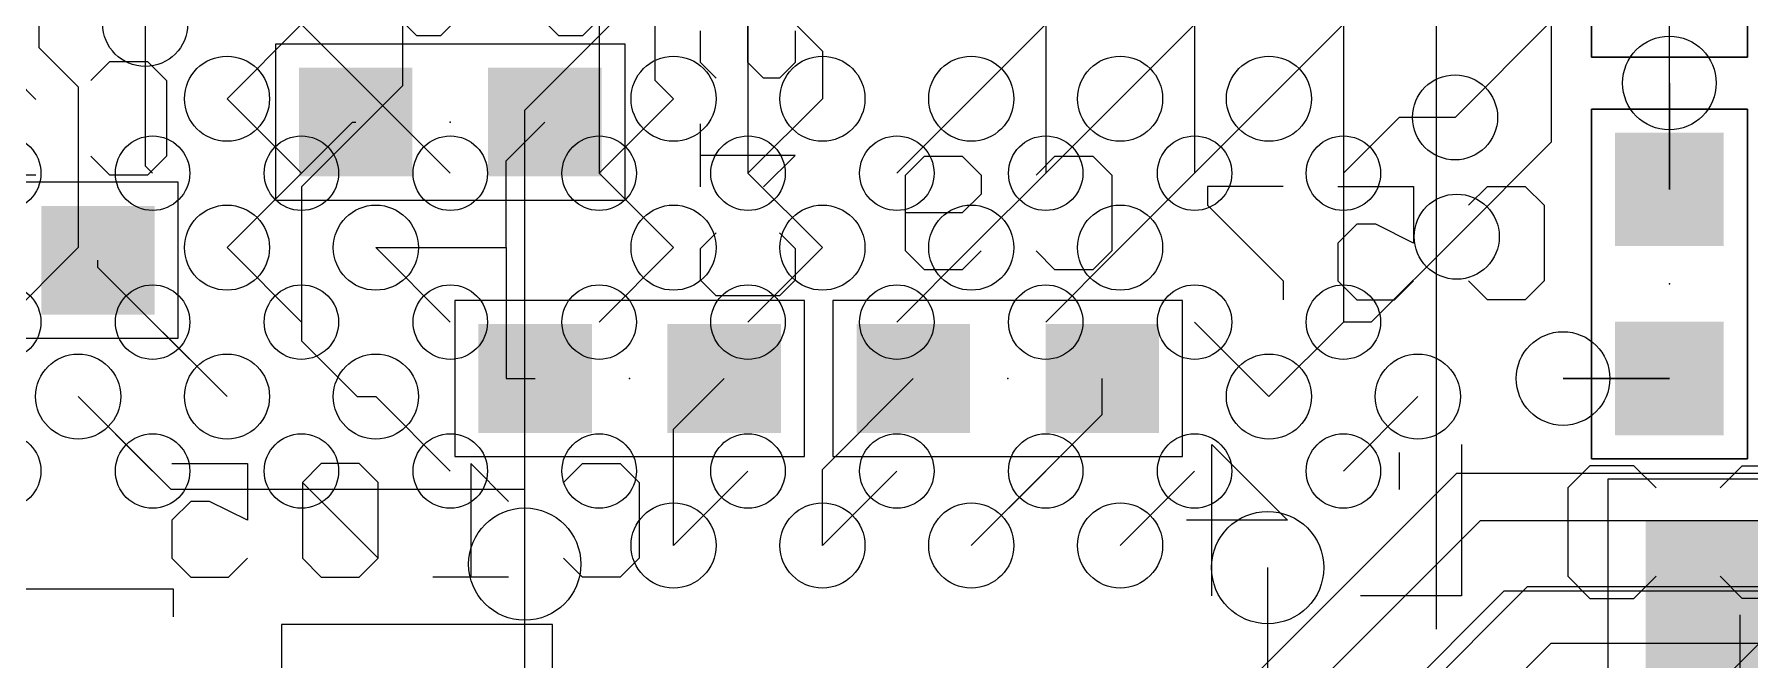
# Model space of a CAD drawing. Extents: x -61 to 136, y 23 to 123.
# Drawn here: x 89.76 to 98.98, y 63.39 to 66.75 of the extents above; entities that cross this region are included whole.
import ezdxf

# ---------------------------------------------------------------- set-up
doc = ezdxf.new("R2010")
doc.units = 0
for name, color, linetype in [('1', 14, 'CONTINUOUS'), ('13', 94, 'CONTINUOUS'), ('14', 94, 'CONTINUOUS'), ('15', 54, 'CONTINUOUS'), ('16', 134, 'CONTINUOUS'), ('18', 94, 'CONTINUOUS'), ('21', 251, 'CONTINUOUS'), ('22', 54, 'CONTINUOUS'), ('23', 251, 'CONTINUOUS'), ('24', 54, 'CONTINUOUS'), ('25', 251, 'CONTINUOUS'), ('26', 54, 'CONTINUOUS'), ('3', 214, 'CONTINUOUS'), ('39', 14, 'CONTINUOUS'), ('4', 214, 'CONTINUOUS'), ('40', 134, 'CONTINUOUS'), ('41', 14, 'CONTINUOUS')]:
    doc.layers.add(name, color=color, linetype=linetype)

# ---------------------------------------------------------------- blocks, each defined once
blk = doc.blocks.new('RECT')
blk.add_solid([(-0.5, -0.5), (0.5, -0.5), (-0.5, 0.5), (0.5, 0.5)])
blk = doc.blocks.new('PIE')
blk.add_circle((0, 0), 0.5)
blk = doc.blocks.new('ROUNDV')
blk.add_circle((0, 0), 0.5)

msp = doc.modelspace()

# ---------------------------------------------------------------- linework, layer by layer
at = {"layer": '1'}
for p, q in [((89.789, 67.437), (89.789, 66.675)), ((90.8, 67.2), (92, 66)), ((98.552, 66.4845), (98.552, 67.056)), ((90.3605, 66.802), (90.3605, 66.0395)), ((89.789, 66.675), (90, 66.464)), ((98.552, 66.4845), (98.552, 65.913)), ((90, 66.464), (90, 65.6)), ((90.8, 66.4), (91.2, 66)), ((93.2, 66.4), (92.8, 66)), ((94, 66.4), (93.6, 66)), ((94.8, 66.4), (94.4, 66)), ((95.6, 66.4), (95.2, 66)), ((96.4, 66.4), (96, 66)), ((97.1, 66.3), (96.8, 66)), ((97.4, 66.3), (97.1, 66.3)), ((90.3605, 66.0395), (90.4, 66)), ((97.409, 65.659), (96.95, 65.2)), ((90, 65.6), (89.6, 65.2)), ((91.2, 65.2), (90.8, 65.6)), ((92, 65.2), (91.6, 65.6)), ((93.2, 65.6), (92.8, 65.2)), ((94, 65.6), (93.6, 65.2)), ((94.8, 65.6), (94.4, 65.2)), ((95.6, 65.6), (95.2, 65.2)), ((90.4, 65.2), (90.8, 64.8)), ((96.4, 64.8), (96, 65.2)), ((96.95, 65.2), (96.8, 65.2)), ((97.9805, 64.897), (98.552, 64.897)), ((90, 64.8), (90.4, 64.4)), ((91.6, 64.8), (92, 64.4)), ((96.8, 64.4), (97.2, 64.8)), ((93.6, 64.4), (93.2, 64)), ((94.4, 64.4), (94, 64)), ((95.2, 64.4), (94.8, 64)), ((96, 64.4), (95.6, 64)), ((92.4, 62.23), (92.4, 63.9)), ((96.393, 62.738), (96.393, 63.881))]:
    msp.add_line(p, q, dxfattribs=at)
at = {"layer": '13'}
for p, q in [((92.8, 71.411), (92.8, 66)), ((93.1, 68.208), (93.1, 66.5)), ((93.853, 66.802), (94, 66.655)), ((95.2, 66.8), (94.8, 66.4)), ((94, 66.655), (94, 66.4)), ((93.1, 66.5), (93.2, 66.4)), ((92.8, 66), (93.2, 65.6)), ((96.52, 63.119), (97.536, 64.135)), ((97.536, 64.135), (101.981, 64.135)), ((97.663, 63.754), (96.647, 62.738)), ((102.108, 63.754), (97.663, 63.754))]:
    msp.add_line(p, q, dxfattribs=at)
at = {"layer": '14'}
for p, q in [((97.917, 74.983), (97.917, 66.167)), ((95.2, 66.979), (95.2, 66)), ((97.917, 66.167), (97.409, 65.659)), ((95.2, 66), (94.8, 65.6))]:
    msp.add_line(p, q, dxfattribs=at)
at = {"layer": '15'}
msp.add_line((97.282, 61.722), (99.187, 63.627), dxfattribs=at)
at = {"layer": '16'}
for p, q in [((96.8, 67.6), (95.6, 66.4)), ((98.552, 66.4845), (98.552, 67.056)), ((96.901, 66.901), (96.4, 66.4)), ((97.917, 66.817), (97.4, 66.3)), ((98.552, 65.913), (98.552, 66.4845)), ((90.8, 65.6), (91.475, 66.275)), ((91.475, 66.275), (91.492, 66.275)), ((92.3, 66.067), (92.508, 66.275)), ((92.3, 65.6), (92.3, 66.067)), ((91.6, 65.6), (92.3, 65.6)), ((92.3, 65.6), (92.3, 64.897)), ((90.1065, 65.4935), (90.1065, 65.532)), ((90.8, 64.8), (90.1065, 65.4935)), ((92.3, 64.897), (92.456, 64.897)), ((93.2, 64.625), (93.472, 64.897)), ((94, 64.409), (94.488, 64.897)), ((95.504, 64.704), (95.504, 64.897)), ((98.552, 64.897), (97.9805, 64.897)), ((94.8, 64), (95.504, 64.704)), ((93.2, 64), (93.2, 64.625)), ((94, 64), (94, 64.409)), ((98.933, 62.103), (98.933, 63.627))]:
    msp.add_line(p, q, dxfattribs=at)
at = {"layer": '21'}
msp.add_line((97.3, 63.55), (97.3, 72.3), dxfattribs=at)
at = {"layer": '22'}
for p, q in [((85.511, 63.7665), (90.511, 63.7665)), ((90.511, 63.7665), (90.511, 63.6165))]:
    msp.add_line(p, q, dxfattribs=at)
at = {"layer": '23'}
msp.add_point((98.552, 65.405), dxfattribs=at)
at = {"layer": '24'}
for p in [(92, 66.275), (98.552, 65.405), (92.964, 64.897), (94.996, 64.897)]:
    msp.add_point(p, dxfattribs=at)
at = {"layer": '25'}
for p, q in [((98.1245, 64.4277), (98.0059, 64.3091)), ((98.3618, 64.4277), (98.1245, 64.4277)), ((98.4804, 64.3091), (98.3618, 64.4277)), ((98.8245, 64.3091), (98.9431, 64.4277)), ((98.9431, 64.4277), (99.1804, 64.4277)), ((98.0059, 64.3091), (98.0059, 63.8345)), ((98.0059, 63.8345), (98.1245, 63.7159)), ((98.3618, 63.7159), (98.4804, 63.8345)), ((98.9431, 63.7159), (98.8245, 63.8345)), ((98.1245, 63.7159), (98.3618, 63.7159)), ((99.1804, 63.7159), (98.9431, 63.7159))]:
    msp.add_line(p, q, dxfattribs=at)
at = {"layer": '26'}
for p, q in [((93.5992, 66.5956), (93.5992, 66.8499)), ((93.345, 66.5956), (93.345, 66.7651)), ((93.8534, 66.7651), (93.8534, 66.5956)), ((89.7732, 66.3959), (89.5698, 66.5993)), ((90.0681, 66.4976), (90.1697, 66.5993)), ((90.1697, 66.5993), (90.3731, 66.5993)), ((90.3731, 66.5993), (90.4748, 66.4976)), ((93.4297, 66.5109), (93.345, 66.5956)), ((93.684, 66.5109), (93.5992, 66.5956)), ((93.8534, 66.5956), (93.7687, 66.5109)), ((90.4748, 66.4976), (90.4748, 66.0909)), ((93.7687, 66.5109), (93.684, 66.5109)), ((93.345, 65.9262), (93.345, 66.2652)), ((90.1697, 65.9892), (90.0681, 66.0909)), ((90.4748, 66.0909), (90.3731, 65.9892)), ((93.8534, 66.0957), (93.345, 66.0957)), ((93.684, 65.9262), (93.8534, 66.0957)), ((94.4464, 65.9896), (94.5481, 66.0913)), ((94.5481, 66.0913), (94.7515, 66.0913)), ((94.7515, 66.0913), (94.8532, 65.9896)), ((95.1481, 65.9896), (95.2497, 66.0913)), ((95.2497, 66.0913), (95.4531, 66.0913)), ((95.4531, 66.0913), (95.5548, 65.9896)), ((89.7732, 65.9892), (89.3664, 65.9892)), ((90.3731, 65.9892), (90.1697, 65.9892)), ((94.4464, 65.5829), (94.4464, 65.9896)), ((94.8532, 65.9896), (94.8532, 65.8879)), ((95.5548, 65.9896), (95.5548, 65.5829)), ((96.4755, 65.9293), (96.0688, 65.9293)), ((96.0688, 65.9293), (96.0688, 65.8276)), ((96.7704, 65.9293), (97.1772, 65.9293)), ((97.1772, 65.9293), (97.1772, 65.6243)), ((97.4721, 65.8276), (97.5737, 65.9293)), ((97.5737, 65.9293), (97.7771, 65.9293)), ((97.7771, 65.9293), (97.8788, 65.8276)), ((94.8532, 65.8879), (94.7515, 65.7863)), ((96.0688, 65.8276), (96.4755, 65.4209)), ((97.8788, 65.8276), (97.8788, 65.4209)), ((94.7515, 65.7863), (94.4464, 65.7863)), ((93.345, 65.5957), (93.4297, 65.6805)), ((93.7687, 65.6805), (93.8534, 65.5957)), ((96.8721, 65.7259), (96.7704, 65.6243)), ((96.9738, 65.7259), (96.8721, 65.7259)), ((97.1772, 65.6243), (96.9738, 65.7259)), ((93.345, 65.4262), (93.345, 65.5957)), ((93.8534, 65.5957), (93.8534, 65.4262)), ((94.5481, 65.4812), (94.4464, 65.5829)), ((94.8532, 65.5829), (94.7515, 65.4812)), ((95.2497, 65.4812), (95.1481, 65.5829)), ((95.5548, 65.5829), (95.4531, 65.4812)), ((96.7704, 65.6243), (96.7704, 65.4209)), ((94.7515, 65.4812), (94.5481, 65.4812)), ((95.4531, 65.4812), (95.2497, 65.4812)), ((93.4297, 65.3415), (93.345, 65.4262)), ((93.8534, 65.4262), (93.7687, 65.3415)), ((96.4755, 65.4209), (96.4755, 65.3192)), ((96.7704, 65.4209), (96.8721, 65.3192)), ((97.0755, 65.3192), (97.1772, 65.4209)), ((97.5737, 65.3192), (97.4721, 65.4209)), ((97.8788, 65.4209), (97.7771, 65.3192)), ((93.7687, 65.3415), (93.4297, 65.3415)), ((96.8721, 65.3192), (97.0755, 65.3192)), ((97.7771, 65.3192), (97.5737, 65.3192)), ((96.0921, 63.7286), (96.0921, 64.5421)), ((96.0921, 64.5421), (96.4989, 64.1353)), ((97.4344, 64.5421), (97.4344, 63.7286)), ((90.5031, 64.4403), (90.9099, 64.4403)), ((90.9099, 64.4403), (90.9099, 64.1353)), ((91.3065, 64.4403), (91.2048, 64.3386)), ((91.5098, 64.4403), (91.3065, 64.4403)), ((91.6115, 64.3386), (91.5098, 64.4403)), ((92.3132, 64.2369), (92.1098, 64.4403)), ((92.1098, 64.4403), (92.1098, 63.8302)), ((92.6081, 64.3386), (92.7097, 64.4403)), ((92.7097, 64.4403), (92.9131, 64.4403)), ((92.9131, 64.4403), (93.0148, 64.3386)), ((91.2048, 64.3386), (91.2048, 63.9319)), ((91.6115, 63.9319), (91.2048, 64.3386)), ((91.6115, 63.9319), (91.6115, 64.3386)), ((93.0148, 64.3386), (93.0148, 63.9319)), ((90.6048, 64.2369), (90.5031, 64.1353)), ((90.7065, 64.2369), (90.6048, 64.2369)), ((90.9099, 64.1353), (90.7065, 64.2369)), ((90.5031, 64.1353), (90.5031, 63.9319)), ((96.4989, 64.1353), (95.9566, 64.1353)), ((90.5031, 63.9319), (90.6048, 63.8302)), ((90.8082, 63.8302), (90.9099, 63.9319)), ((91.2048, 63.9319), (91.3065, 63.8302)), ((91.5098, 63.8302), (91.6115, 63.9319)), ((92.7097, 63.8302), (92.6081, 63.9319)), ((93.0148, 63.9319), (92.9131, 63.8302)), ((90.6048, 63.8302), (90.8082, 63.8302)), ((91.3065, 63.8302), (91.5098, 63.8302)), ((92.3132, 63.8302), (91.9064, 63.8302)), ((92.9131, 63.8302), (92.7097, 63.8302)), ((97.4344, 63.7286), (96.8921, 63.7286))]:
    msp.add_line(p, q, dxfattribs=at)
at = {"layer": '3'}
for p, q in [((96.8, 71.6), (96.8, 65.2)), ((91.7448, 66.4718), (91.7448, 67.3822)), ((92.4, 66.3385), (93.2, 67.1385)), ((91.2, 66.8), (90.8, 66.4)), ((93.6, 66.803), (93.6, 66)), ((91.2, 65.927), (91.7448, 66.4718)), ((92.4, 64.3), (92.4, 66.3385)), ((91.2, 65.927), (91.2, 65.1)), ((93.6, 66), (94, 65.6)), ((96.8, 65.2), (96.4, 64.8)), ((91.2, 65.1), (91.5, 64.8)), ((90.5, 64.3), (90, 64.8)), ((91.5, 64.8), (91.6, 64.8)), ((95.25, 62.23), (97.409, 64.389)), ((97.409, 64.389), (99.822, 64.389)), ((92.4, 64.3), (90.5, 64.3)), ((92.4, 63.9), (92.4, 64.3)), ((95.8596, 61.849), (97.79, 63.7794)), ((97.79, 63.7794), (100.203, 63.7794)), ((96.1644, 61.722), (97.917, 63.4746)), ((97.917, 63.4746), (100.33, 63.4746))]:
    msp.add_line(p, q, dxfattribs=at)
at = {"layer": '39'}
for p, q in [((98.1329, 66.6242), (98.1329, 68.5038)), ((98.9711, 68.5038), (98.9711, 66.6242)), ((98.9711, 66.6242), (98.1329, 66.6242)), ((98.1329, 64.4652), (98.1329, 66.3448)), ((98.1329, 66.3448), (98.9711, 66.3448)), ((98.9711, 66.3448), (98.9711, 64.4652)), ((98.9711, 64.4652), (98.1329, 64.4652))]:
    msp.add_line(p, q, dxfattribs=at)
at = {"layer": '4'}
for p, q in [((96, 72.3), (96, 66)), ((91.821, 66.7385), (91.694, 66.8655)), ((92.075, 66.8655), (91.948, 66.7385)), ((92.583, 66.7385), (92.456, 66.8655)), ((92.837, 66.8655), (92.71, 66.7385)), ((91.948, 66.7385), (91.821, 66.7385)), ((92.71, 66.7385), (92.583, 66.7385)), ((96, 66), (95.6, 65.6))]:
    msp.add_line(p, q, dxfattribs=at)
at = {"layer": '40'}
for p, q in [((98.1329, 68.5038), (98.1329, 66.6242)), ((98.9711, 66.6242), (98.9711, 68.5038)), ((92.9398, 66.6941), (91.0602, 66.6941)), ((91.0602, 66.6941), (91.0602, 65.8559)), ((92.9398, 65.8559), (92.9398, 66.6941)), ((98.1329, 66.6242), (98.9711, 66.6242)), ((98.1329, 66.3448), (98.1329, 64.4652)), ((98.9711, 66.3448), (98.1329, 66.3448)), ((98.9711, 64.4652), (98.9711, 66.3448)), ((90.5383, 65.9511), (88.6587, 65.9511)), ((90.5383, 65.1129), (90.5383, 65.9511)), ((91.0602, 65.8559), (92.9398, 65.8559)), ((93.9038, 65.3161), (92.0242, 65.3161)), ((92.0242, 65.3161), (92.0242, 64.4779)), ((93.9038, 64.4779), (93.9038, 65.3161)), ((95.9358, 65.3161), (94.0562, 65.3161)), ((94.0562, 65.3161), (94.0562, 64.4779)), ((95.9358, 64.4779), (95.9358, 65.3161)), ((88.6587, 65.1129), (90.5383, 65.1129)), ((92.0242, 64.4779), (93.9038, 64.4779)), ((94.0562, 64.4779), (95.9358, 64.4779)), ((98.1329, 64.4652), (98.9711, 64.4652)), ((101.422, 64.356), (98.222, 64.356)), ((98.222, 64.356), (98.222, 62.898)), ((91.092, 63.576), (91.092, 60.376)), ((92.55, 63.576), (91.092, 63.576)), ((92.55, 60.376), (92.55, 63.576))]:
    msp.add_line(p, q, dxfattribs=at)
at = {"layer": '41'}
msp.add_line((97.1, 64.5), (97.1, 64.3), dxfattribs=at)

# ---------------------------------------------------------------- block references
at = {"layer": '1', "xscale": 0.4, "yscale": 0.4}
for p in [(89.6, 66), (90.4, 66), (91.2, 66), (92, 66), (92.8, 66), (93.6, 66), (94.4, 66), (95.2, 66), (96, 66), (96.8, 66), (89.6, 65.2), (90.4, 65.2), (91.2, 65.2), (92, 65.2), (92.8, 65.2), (93.6, 65.2), (94.4, 65.2), (95.2, 65.2), (96, 65.2), (96.8, 65.2), (89.6, 64.4), (90.4, 64.4), (91.2, 64.4), (92, 64.4), (92.8, 64.4), (93.6, 64.4), (94.4, 64.4), (95.2, 64.4), (96, 64.4), (96.8, 64.4)]:
    msp.add_blockref('PIE', p, dxfattribs=at)
at = {"layer": '1', "xscale": 0.6096, "yscale": 0.5842, "rotation": 270}
for p in [(98.552, 65.913), (98.552, 64.897)]:
    msp.add_blockref('RECT', p, dxfattribs=at)
at = {"layer": '16', "xscale": 0.6096, "yscale": 0.5842}
for p in [(91.492, 66.275), (92.508, 66.275), (90.1065, 65.532)]:
    msp.add_blockref('RECT', p, dxfattribs=at)
at = {"layer": '16'}
for p, xscale, yscale, rotation in [((98.552, 65.913), 0.6096, 0.5842, 270), ((92.456, 64.897), 0.6096, 0.5842, 180), ((93.472, 64.897), 0.6096, 0.5842, 180), ((94.488, 64.897), 0.6096, 0.5842, 180), ((95.504, 64.897), 0.6096, 0.5842, 180), ((98.552, 64.897), 0.6096, 0.5842, 270), ((98.933, 63.627), 1.016, 1.016, 180)]:
    msp.add_blockref('RECT', p, dxfattribs=dict(at, xscale=xscale, yscale=yscale, rotation=rotation))
at = {"layer": '18'}
for p, xscale, yscale in [((90.3605, 66.802), 0.4572, 0.4572), ((90.3605, 66.802), 0.4572, 0.4572), ((90.3605, 66.802), 0.4572, 0.4572), ((90.3605, 66.802), 0.4572, 0.4572), ((90.3605, 66.802), 0.4572, 0.4572), ((90.3605, 66.802), 0.4572, 0.4572), ((90.3605, 66.802), 0.4572, 0.4572), ((90.3605, 66.802), 0.4572, 0.4572), ((98.552, 66.4845), 0.5032, 0.5032), ((98.552, 66.4845), 0.5032, 0.5032), ((98.552, 66.4845), 0.5032, 0.5032), ((98.552, 66.4845), 0.5032, 0.5032), ((98.552, 66.4845), 0.5032, 0.5032), ((98.552, 66.4845), 0.5032, 0.5032), ((98.552, 66.4845), 0.5032, 0.5032), ((98.552, 66.4845), 0.5032, 0.5032), ((90.8, 66.4), 0.4572, 0.4572), ((90.8, 66.4), 0.4572, 0.4572), ((90.8, 66.4), 0.4572, 0.4572), ((90.8, 66.4), 0.4572, 0.4572), ((90.8, 66.4), 0.4572, 0.4572), ((90.8, 66.4), 0.4572, 0.4572), ((90.8, 66.4), 0.4572, 0.4572), ((90.8, 66.4), 0.4572, 0.4572), ((93.2, 66.4), 0.4572, 0.4572), ((93.2, 66.4), 0.4572, 0.4572), ((93.2, 66.4), 0.4572, 0.4572), ((93.2, 66.4), 0.4572, 0.4572), ((93.2, 66.4), 0.4572, 0.4572), ((93.2, 66.4), 0.4572, 0.4572), ((93.2, 66.4), 0.4572, 0.4572), ((93.2, 66.4), 0.4572, 0.4572), ((94, 66.4), 0.4572, 0.4572), ((94, 66.4), 0.4572, 0.4572), ((94, 66.4), 0.4572, 0.4572), ((94, 66.4), 0.4572, 0.4572), ((94, 66.4), 0.4572, 0.4572), ((94, 66.4), 0.4572, 0.4572), ((94, 66.4), 0.4572, 0.4572), ((94, 66.4), 0.4572, 0.4572), ((94.8, 66.4), 0.4572, 0.4572), ((94.8, 66.4), 0.4572, 0.4572), ((94.8, 66.4), 0.4572, 0.4572), ((94.8, 66.4), 0.4572, 0.4572), ((94.8, 66.4), 0.4572, 0.4572), ((94.8, 66.4), 0.4572, 0.4572), ((94.8, 66.4), 0.4572, 0.4572), ((94.8, 66.4), 0.4572, 0.4572), ((95.6, 66.4), 0.4572, 0.4572), ((95.6, 66.4), 0.4572, 0.4572), ((95.6, 66.4), 0.4572, 0.4572), ((95.6, 66.4), 0.4572, 0.4572), ((95.6, 66.4), 0.4572, 0.4572), ((95.6, 66.4), 0.4572, 0.4572), ((95.6, 66.4), 0.4572, 0.4572), ((95.6, 66.4), 0.4572, 0.4572), ((96.4, 66.4), 0.4572, 0.4572), ((96.4, 66.4), 0.4572, 0.4572), ((96.4, 66.4), 0.4572, 0.4572), ((96.4, 66.4), 0.4572, 0.4572), ((96.4, 66.4), 0.4572, 0.4572), ((96.4, 66.4), 0.4572, 0.4572), ((96.4, 66.4), 0.4572, 0.4572), ((96.4, 66.4), 0.4572, 0.4572), ((97.4, 66.3), 0.4572, 0.4572), ((97.4, 66.3), 0.4572, 0.4572), ((97.4, 66.3), 0.4572, 0.4572), ((97.4, 66.3), 0.4572, 0.4572), ((97.4, 66.3), 0.4572, 0.4572), ((97.4, 66.3), 0.4572, 0.4572), ((97.4, 66.3), 0.4572, 0.4572), ((97.4, 66.3), 0.4572, 0.4572), ((90.8, 65.6), 0.4572, 0.4572), ((90.8, 65.6), 0.4572, 0.4572), ((90.8, 65.6), 0.4572, 0.4572), ((90.8, 65.6), 0.4572, 0.4572), ((90.8, 65.6), 0.4572, 0.4572), ((90.8, 65.6), 0.4572, 0.4572), ((90.8, 65.6), 0.4572, 0.4572), ((90.8, 65.6), 0.4572, 0.4572), ((91.6, 65.6), 0.4572, 0.4572), ((91.6, 65.6), 0.4572, 0.4572), ((91.6, 65.6), 0.4572, 0.4572), ((91.6, 65.6), 0.4572, 0.4572), ((91.6, 65.6), 0.4572, 0.4572), ((91.6, 65.6), 0.4572, 0.4572), ((91.6, 65.6), 0.4572, 0.4572), ((91.6, 65.6), 0.4572, 0.4572), ((93.2, 65.6), 0.4572, 0.4572), ((93.2, 65.6), 0.4572, 0.4572), ((93.2, 65.6), 0.4572, 0.4572), ((93.2, 65.6), 0.4572, 0.4572), ((93.2, 65.6), 0.4572, 0.4572), ((93.2, 65.6), 0.4572, 0.4572), ((93.2, 65.6), 0.4572, 0.4572), ((93.2, 65.6), 0.4572, 0.4572), ((94, 65.6), 0.4572, 0.4572), ((94, 65.6), 0.4572, 0.4572), ((94, 65.6), 0.4572, 0.4572), ((94, 65.6), 0.4572, 0.4572), ((94, 65.6), 0.4572, 0.4572), ((94, 65.6), 0.4572, 0.4572), ((94, 65.6), 0.4572, 0.4572), ((94, 65.6), 0.4572, 0.4572), ((94.8, 65.6), 0.4572, 0.4572), ((94.8, 65.6), 0.4572, 0.4572), ((94.8, 65.6), 0.4572, 0.4572), ((94.8, 65.6), 0.4572, 0.4572), ((94.8, 65.6), 0.4572, 0.4572), ((94.8, 65.6), 0.4572, 0.4572), ((94.8, 65.6), 0.4572, 0.4572), ((94.8, 65.6), 0.4572, 0.4572), ((95.6, 65.6), 0.4572, 0.4572), ((95.6, 65.6), 0.4572, 0.4572), ((95.6, 65.6), 0.4572, 0.4572), ((95.6, 65.6), 0.4572, 0.4572), ((95.6, 65.6), 0.4572, 0.4572), ((95.6, 65.6), 0.4572, 0.4572), ((95.6, 65.6), 0.4572, 0.4572), ((95.6, 65.6), 0.4572, 0.4572), ((97.409, 65.659), 0.4572, 0.4572), ((97.409, 65.659), 0.4572, 0.4572), ((97.409, 65.659), 0.4572, 0.4572), ((97.409, 65.659), 0.4572, 0.4572), ((97.409, 65.659), 0.4572, 0.4572), ((97.409, 65.659), 0.4572, 0.4572), ((97.409, 65.659), 0.4572, 0.4572), ((97.409, 65.659), 0.4572, 0.4572), ((97.9805, 64.897), 0.5032, 0.5032), ((97.9805, 64.897), 0.5032, 0.5032), ((97.9805, 64.897), 0.5032, 0.5032), ((97.9805, 64.897), 0.5032, 0.5032), ((97.9805, 64.897), 0.5032, 0.5032), ((97.9805, 64.897), 0.5032, 0.5032), ((97.9805, 64.897), 0.5032, 0.5032), ((97.9805, 64.897), 0.5032, 0.5032), ((90, 64.8), 0.4572, 0.4572), ((90, 64.8), 0.4572, 0.4572), ((90, 64.8), 0.4572, 0.4572), ((90, 64.8), 0.4572, 0.4572), ((90, 64.8), 0.4572, 0.4572), ((90, 64.8), 0.4572, 0.4572), ((90, 64.8), 0.4572, 0.4572), ((90, 64.8), 0.4572, 0.4572), ((90.8, 64.8), 0.4572, 0.4572), ((90.8, 64.8), 0.4572, 0.4572), ((90.8, 64.8), 0.4572, 0.4572), ((90.8, 64.8), 0.4572, 0.4572), ((90.8, 64.8), 0.4572, 0.4572), ((90.8, 64.8), 0.4572, 0.4572), ((90.8, 64.8), 0.4572, 0.4572), ((90.8, 64.8), 0.4572, 0.4572), ((91.6, 64.8), 0.4572, 0.4572), ((91.6, 64.8), 0.4572, 0.4572), ((91.6, 64.8), 0.4572, 0.4572), ((91.6, 64.8), 0.4572, 0.4572), ((91.6, 64.8), 0.4572, 0.4572), ((91.6, 64.8), 0.4572, 0.4572), ((91.6, 64.8), 0.4572, 0.4572), ((91.6, 64.8), 0.4572, 0.4572), ((96.4, 64.8), 0.4572, 0.4572), ((96.4, 64.8), 0.4572, 0.4572), ((96.4, 64.8), 0.4572, 0.4572), ((96.4, 64.8), 0.4572, 0.4572), ((96.4, 64.8), 0.4572, 0.4572), ((96.4, 64.8), 0.4572, 0.4572), ((96.4, 64.8), 0.4572, 0.4572), ((96.4, 64.8), 0.4572, 0.4572), ((97.2, 64.8), 0.4572, 0.4572), ((97.2, 64.8), 0.4572, 0.4572), ((97.2, 64.8), 0.4572, 0.4572), ((97.2, 64.8), 0.4572, 0.4572), ((97.2, 64.8), 0.4572, 0.4572), ((97.2, 64.8), 0.4572, 0.4572), ((97.2, 64.8), 0.4572, 0.4572), ((97.2, 64.8), 0.4572, 0.4572), ((92.4, 63.9), 0.6032, 0.6032), ((92.4, 63.9), 0.6032, 0.6032), ((92.4, 63.9), 0.6032, 0.6032), ((92.4, 63.9), 0.6032, 0.6032), ((92.4, 63.9), 0.6032, 0.6032), ((92.4, 63.9), 0.6032, 0.6032), ((92.4, 63.9), 0.6032, 0.6032), ((92.4, 63.9), 0.6032, 0.6032), ((93.2, 64), 0.4572, 0.4572), ((93.2, 64), 0.4572, 0.4572), ((93.2, 64), 0.4572, 0.4572), ((93.2, 64), 0.4572, 0.4572), ((93.2, 64), 0.4572, 0.4572), ((93.2, 64), 0.4572, 0.4572), ((93.2, 64), 0.4572, 0.4572), ((93.2, 64), 0.4572, 0.4572), ((94, 64), 0.4572, 0.4572), ((94, 64), 0.4572, 0.4572), ((94, 64), 0.4572, 0.4572), ((94, 64), 0.4572, 0.4572), ((94, 64), 0.4572, 0.4572), ((94, 64), 0.4572, 0.4572), ((94, 64), 0.4572, 0.4572), ((94, 64), 0.4572, 0.4572), ((94.8, 64), 0.4572, 0.4572), ((94.8, 64), 0.4572, 0.4572), ((94.8, 64), 0.4572, 0.4572), ((94.8, 64), 0.4572, 0.4572), ((94.8, 64), 0.4572, 0.4572), ((94.8, 64), 0.4572, 0.4572), ((94.8, 64), 0.4572, 0.4572), ((94.8, 64), 0.4572, 0.4572), ((95.6, 64), 0.4572, 0.4572), ((95.6, 64), 0.4572, 0.4572), ((95.6, 64), 0.4572, 0.4572), ((95.6, 64), 0.4572, 0.4572), ((95.6, 64), 0.4572, 0.4572), ((95.6, 64), 0.4572, 0.4572), ((95.6, 64), 0.4572, 0.4572), ((95.6, 64), 0.4572, 0.4572), ((96.393, 63.881), 0.6032, 0.6032), ((96.393, 63.881), 0.6032, 0.6032), ((96.393, 63.881), 0.6032, 0.6032), ((96.393, 63.881), 0.6032, 0.6032), ((96.393, 63.881), 0.6032, 0.6032), ((96.393, 63.881), 0.6032, 0.6032), ((96.393, 63.881), 0.6032, 0.6032), ((96.393, 63.881), 0.6032, 0.6032)]:
    msp.add_blockref('ROUNDV', p, dxfattribs=dict(at, xscale=xscale, yscale=yscale))

doc.saveas('drawing.dxf')
